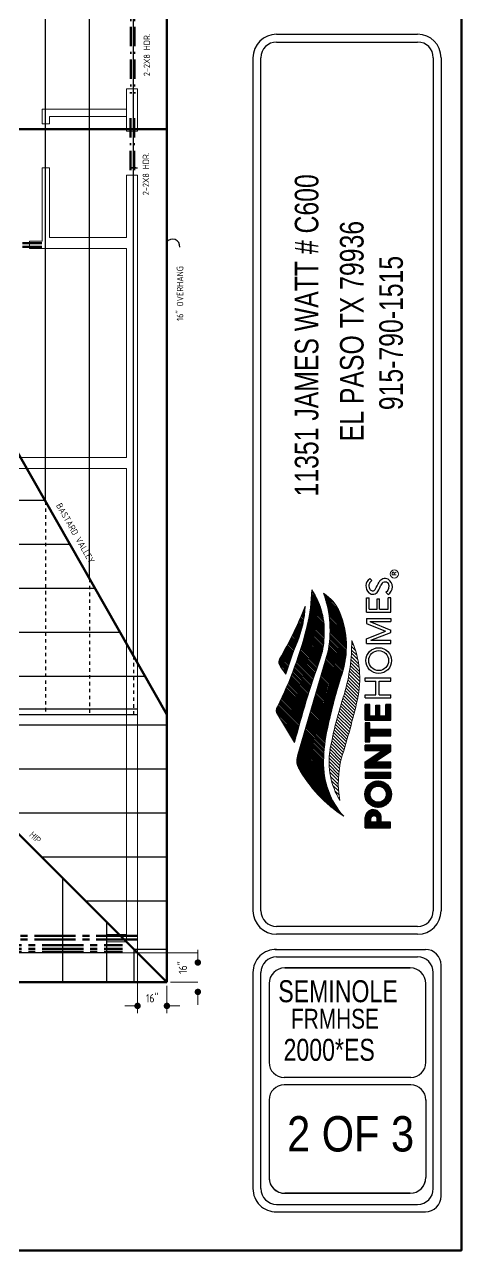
# Model space of a CAD drawing. Header units: feet. Extents: x 57903 to 63568, y -124112 to -112262.
# Drawn here: x 61550 to 61788, y -124112 to -123444 of the extents above; entities that cross this region are included whole.
import ezdxf
from ezdxf.enums import TextEntityAlignment as Align

# ---------------------------------------------------------------- set-up
doc = ezdxf.new("R2010")
doc.units = ezdxf.units.FT
doc.header["$LTSCALE"] = 30
doc.header["$MEASUREMENT"] = 0
for name, pattern in [('CENTER2', [1.125, 0.75, -0.125, 0.125, -0.125]), ('Dash 1_16_', [0.125, 0.0625, -0.0625]), ('Solid', [0]), ('WIRE3', [0.59, 0.35, -0.12, 0, -0.12])]:
    doc.linetypes.add(name, pattern=pattern)
for name, color, linetype in [('BORDER', 5, 'Continuous'), ('DIM', 4, 'Continuous'), ('ELECTRICAL WIRING', 137, 'WIRE3'), ('FRAME WALLS', 144, 'Continuous'), ('TEXT', 7, 'Continuous')]:
    doc.layers.add(name, color=color, linetype=linetype)
for name, color, linetype, lineweight in [('CDRAFT0', 7, 'Continuous', 18), ('DIMS', 137, 'Continuous', 15), ('ELECTRICAL WALLS', 65, 'Continuous', 9), ('HEADERS', 7, 'CENTER2', 50), ('L1', 251, 'Continuous', 13), ('logo', 7, 'Continuous', 20), ('RAFTER', 2, 'WIRE3', 35), ('ROOF', 52, 'Continuous', 50), ('WALLS', 7, 'Continuous', 60)]:
    doc.layers.add(name, color=color, linetype=linetype, lineweight=lineweight)
doc.styles.add('ARCH', font='ARCHITXT.SHX')
doc.styles.add('L80', font='simplex', dxfattribs={"height": 4})
doc.styles.add('SWIS72', font='swissel.ttf', dxfattribs={"height": 4.5})
doc.styles.add('TEXT1', font='ARCHITXT.shx')

# ---------------------------------------------------------------- blocks, each defined once
blk = doc.blocks.new('_Dot')
at = {"layer": 'DIMS', "color": 0, "lineweight": -2}
blk.add_line((-0.5, 0), (-1, 0), dxfattribs=at)
at = {"layer": 'DIMS', "color": 0, "const_width": 0.5}
blk.add_lwpolyline([(-0.25, 0, 1), (0.25, 0, 1)], format="xyb", close=True, dxfattribs=at)
blk = doc.blocks.new('fdfd')
at = {"layer": 'ELECTRICAL WALLS', "color": 251}
for p, q in [((65749.35, -123459.74), (65749.35, -123482.74)), ((65754.35, -123459.74), (65749.35, -123459.74)), ((65751.35, -123459.74), (65755.35, -123459.74)), ((65755.35, -123459.74), (65755.35, -123482.74)), ((65703.35, -123478.74), (65703.35, -123470.74)), ((65703.35, -123478.74), (65703.35, -123470.74)), ((65703.35, -123478.74), (65703.35, -123470.74)), ((65703.35, -123470.74), (65749.35, -123470.74)), ((65707.35, -123478.74), (65703.35, -123478.74)), ((65707.35, -123478.74), (65703.35, -123478.74)), ((65707.35, -123478.74), (65703.35, -123478.74)), ((65707.35, -123478.74), (65707.35, -123474.74)), ((65707.35, -123478.74), (65707.35, -123474.74)), ((65707.35, -123478.74), (65707.35, -123474.74)), ((65749.35, -123474.74), (65707.35, -123474.74)), ((65749.35, -123482.74), (65755.3, -123482.74)), ((65703.35, -123542.74), (65703.35, -123502.74)), ((65707.35, -123502.74), (65703.35, -123502.74)), ((65703.35, -123542.74), (65703.35, -123502.74)), ((65707.35, -123502.74), (65703.35, -123502.74)), ((65707.35, -123540.74), (65707.35, -123502.74)), ((65707.35, -123540.74), (65707.35, -123502.74)), ((65749.35, -123506.74), (65749.35, -123540.74)), ((65749.35, -123506.74), (65755.35, -123506.74)), ((65755.35, -123506.74), (65755.35, -123930.74)), ((65703.35, -123542.74), (65696.35, -123542.74)), ((65696.35, -123542.74), (65696.35, -123546.74)), ((65703.35, -123542.74), (65696.35, -123542.74)), ((65696.35, -123542.74), (65696.35, -123546.74)), ((65749.35, -123540.74), (65707.35, -123540.74)), ((65749.35, -123546.74), (65696.35, -123546.74)), ((65749.35, -123546.74), (65749.35, -123660.74)), ((65749.35, -123660.74), (65637.35, -123660.74)), ((65749.35, -123666.74), (65565.35, -123666.74)), ((65749.35, -123666.74), (65749.35, -123924.74)), ((65738.35, -123920.74), (65738.35, -123930.74)), ((65749.35, -123920.74), (65738.35, -123920.74)), ((65738.35, -123920.74), (65738.35, -123930.74)), ((65749.35, -123924.74), (65738.35, -123924.74)), ((65742.35, -123924.74), (65742.35, -123924.74)), ((65742.35, -123924.74), (65742.35, -123924.74)), ((65755.35, -123930.74), (65738.35, -123930.74))]:
    blk.add_line(p, q, dxfattribs=at)

msp = doc.modelspace()

# ---------------------------------------------------------------- hatches: boundary and pattern name
at = {"layer": 'logo', "linetype": 'Continuous'}
h = msp.add_hatch(dxfattribs=at)
h.set_pattern_fill('ANSI31', color=1, scale=4.8585, angle=270, style=0)
h.set_pattern_definition([(315, (60839.31976, -124130.83996), (0.42943482, 0.42943482), [])])
h.paths.add_polyline_path([(61688.65, -123789.7, 0.224336), (61688.47, -123792.42, 0.060084), (61692.14, -123797.82, -0.023094), (61698.18, -123780.69, 0.083261), (61702.69, -123760.76, -0.034658)], flags=17)
h.paths.add_polyline_path([(61703.78, -123771.32, -0.053008), (61687.62, -123815.61, 0.356075), (61687.59, -123819.75), (61696.87, -123835.16, -0.023547), (61710.7, -123790, 0.079421), (61712.92, -123777.75, 0.170153), (61706.22, -123751.88, -0.049101)])
h.paths.add_polyline_path([(61714.84, -123786.44), (61698.68, -123841.62, 0.200045), (61698.92, -123848.93, 0.119213), (61723.61, -123875.37, -0.189241), (61712.67, -123845.26, -0.045795), (61714.73, -123827.71, -0.026285), (61722.73, -123797.77, 0.177839), (61721.44, -123764.2, 0.157521), (61712.62, -123753.8, -0.14198)])
h = msp.add_hatch(dxfattribs=at)
h.set_pattern_fill('ANSI31', color=1, scale=10.332487, angle=270, style=0)
h.set_pattern_definition([(315, (60839.3198, -124130.84), (0.9132715, 0.9132715), [])])
h.paths.add_polyline_path([(61724, -123808.53, 0.035084), (61716.17, -123839.29, 0.179385), (61721.56, -123866.69, -0.108158), (61722.41, -123843.55, 0.020539), (61731.1, -123811.77, 0.162308), (61728, -123779.47, -0.074515)])
h = msp.add_hatch(dxfattribs=at)
h.set_pattern_fill('ANSI31', color=1, scale=2.583122, angle=180, style=0)
h.set_pattern_definition([(225, (60836.11035, -124130.83996), (0.22831787, -0.22831787), [])])
h.paths.add_polyline_path([(61735.32, -123876.27), (61735.32, -123881.61), (61749.11, -123881.61), (61749.11, -123878.57), (61744.06, -123878.57), (61744.06, -123875.43, 0.937955)])
h.paths.add_polyline_path([(61738.35, -123878.57), (61738.35, -123876.38, -0.686175), (61741.96, -123876.38), (61741.96, -123878.57)], flags=16)
h.paths.add_polyline_path([(61742.42, -123870.55, 1), (61742.42, -123856.08, 1)])
h.paths.add_polyline_path([(61742.42, -123858.89, -1), (61742.42, -123867.74, -1)], flags=16)
h.paths.add_polyline_path([(61735.32, -123851.56), (61735.32, -123854.57), (61749.35, -123854.57), (61749.35, -123851.56)])
h.paths.add_polyline_path([(61735.32, -123836.49), (61735.32, -123839.52), (61744.54, -123839.52), (61735.32, -123845.72), (61735.32, -123848.98), (61749.4, -123848.98), (61749.4, -123845.92), (61740.37, -123845.92), (61749.4, -123839.85), (61749.4, -123836.49)])
h.paths.add_polyline_path([(61737.94, -123828.08), (61737.94, -123824.43), (61735.32, -123824.43), (61735.32, -123834.7), (61737.94, -123834.7), (61737.94, -123831.43), (61749.25, -123831.43), (61749.25, -123828.08)])
h.paths.add_polyline_path([(61746.63, -123814.41), (61746.63, -123820.66), (61743.37, -123820.66), (61743.37, -123814.83), (61741.22, -123814.83), (61741.22, -123820.66), (61737.94, -123820.66), (61737.94, -123814.41), (61735.32, -123814.41), (61735.32, -123822.95), (61749.25, -123822.95), (61749.25, -123814.41)])

# ---------------------------------------------------------------- linework, layer by layer
at = {"color": 2}
for p, q in [((61687.02, -123453.28, -0.03), (61763.91, -123453.28, -0.03)), ((61687.02, -123453.28, -0.03), (61763.91, -123453.28, -0.03)), ((61678.47, -123926.83, -0.03), (61678.47, -123461.84, -0.03)), ((61678.47, -123658.03, -0.03), (61678.47, -123461.84, -0.03)), ((61772.47, -123461.84, -0.03), (61772.47, -123926.83, -0.03)), ((61772.47, -123461.84, -0.03), (61772.47, -123658.03, -0.03)), ((61763.91, -123935.38, -0.03), (61687.02, -123935.38, -0.03)), ((61687.02, -123952, -0.03), (61763.91, -123952, -0.03)), ((61678.47, -124078.33, -0.03), (61678.47, -123960.56, -0.03)), ((61772.47, -124078.33, -0.03), (61772.47, -123960.56, -0.03)), ((61687.02, -124086.89, -0.03), (61763.91, -124086.89, -0.03))]:
    msp.add_line(p, q, dxfattribs=at)
at = {"color": 1}
for p, q in [((61759.87, -123958.01, -0.03), (61691.51, -123958.01, -0.03)), ((61691.51, -123958.01, -0.03), (61759.87, -123958.01, -0.03)), ((61682.95, -123966.57, -0.03), (61682.95, -124009.47, -0.03)), ((61768.43, -124009.47, -0.03), (61768.43, -123966.57, -0.03)), ((61760.21, -124017.69, -0.03), (61691.17, -124017.69, -0.03)), ((61760.21, -124021.8, -0.03), (61691.17, -124021.8, -0.03)), ((61682.95, -124030.02, -0.03), (61682.95, -124072.32, -0.03)), ((61768.43, -124030, -0.03), (61768.43, -124072.32, -0.03)), ((61768.43, -124062.93, -0.03), (61768.43, -124072.24, -0.03)), ((61691.51, -124080.88, -0.03), (61759.87, -124080.88, -0.03)), ((61759.8, -124080.88, -0.03), (61691.51, -124080.88, -0.03))]:
    msp.add_line(p, q, dxfattribs=at)
at = {"color": 2}
for centre, start, end in [((61687.02, -123461.84, -0.03), 90, 180), ((61687.02, -123461.84, -0.03), 90, 180), ((61763.91, -123461.84, -0.03), 0, 90), ((61763.91, -123461.84, -0.03), 0, 90), ((61687.02, -123926.83, -0.03), 180, 270), ((61763.91, -123926.83, -0.03), 270, 0), ((61687.02, -123960.56, -0.03), 90, 180), ((61763.91, -123960.56, -0.03), 0, 90), ((61687.02, -124078.33, -0.03), 180, 270), ((61763.91, -124078.33, -0.03), 270, 0)]:
    msp.add_arc(centre, 8.56, start, end, dxfattribs=at)
at = {"color": 1}
for centre, radius, start, end in [((61691.51, -123966.57, -0.03), 8.56, 90, 180), ((61691.51, -123966.57, -0.03), 8.56, 90, 180), ((61691.51, -123966.57, -0.03), 8.56, 90, 180), ((61759.87, -123966.57, -0.03), 8.56, 0, 90), ((61759.87, -123966.57, -0.03), 8.56, 0, 90), ((61691.17, -124009.47, -0.03), 8.22, 180, 270), ((61760.21, -124009.47, -0.03), 8.22, 270, 0), ((61691.17, -124030.02, -0.03), 8.22, 90, 180), ((61691.17, -124030.02, -0.03), 8.22, 90.00039, 179.99905), ((61760.21, -124030.02, -0.03), 8.22, 0, 90), ((61691.51, -124072.32, -0.03), 8.56, 180, 270), ((61691.51, -124072.32, -0.03), 8.56, 180, 270.00069), ((61759.8, -124072.24, -0.03), 8.64, 270, 0), ((61759.87, -124072.32, -0.03), 8.56, 270, 0)]:
    msp.add_arc(centre, radius, start, end, dxfattribs=at)
at = {"layer": 'BORDER'}
for p, q in [((61687.02, -123449, -0.03), (61763.92, -123449, -0.03)), ((61687.02, -123449, -0.03), (61763.91, -123449, -0.03)), ((61674.19, -123926.83, -0.03), (61674.19, -123461.84, -0.03)), ((61674.19, -123658.03, -0.03), (61674.19, -123461.84, -0.03)), ((61776.75, -123461.84, -0.03), (61776.75, -123926.83, -0.03)), ((61776.75, -123461.84, -0.03), (61776.75, -123658.03, -0.03)), ((61763.91, -123939.66, -0.03), (61687.02, -123939.66, -0.03)), ((61686.32, -123947.93, -0.03), (61768.19, -123947.93, -0.03)), ((61674.19, -124078.62, -0.03), (61674.19, -123960.27, -0.03)), ((61776.75, -124082.4, -0.03), (61776.75, -123956.49, -0.03)), ((61776.75, -124082.4, -0.03), (61776.75, -123967.68, -0.03)), ((61686.32, -124090.96, -0.03), (61768.19, -124090.96, -0.03))]:
    msp.add_line(p, q, dxfattribs=at)
for centre, radius, start, end in [((61687.02, -123461.84, -0.03), 12.84, 90, 180), ((61687.02, -123461.84, -0.03), 12.84, 90, 180), ((61763.91, -123461.84, -0.03), 12.84, 0, 90), ((61763.91, -123461.84, -0.03), 12.84, 0, 90), ((61687.02, -123926.83, -0.03), 12.84, 180, 270), ((61763.91, -123926.83, -0.03), 12.84, 270, 0), ((61686.67, -123960.41, -0.03), 12.49, 88.39572, 180.66444), ((61768.19, -123956.49, -0.03), 8.56, 0, 90), ((61686.67, -124078.47, -0.03), 12.49, 179.33556, 271.60428), ((61768.19, -124082.4, -0.03), 8.56, 270, 0)]:
    msp.add_arc(centre, radius, start, end, dxfattribs=at)
at = {"layer": 'DIMS'}
for p, q in [((61611.25, -123949.84), (61644.12, -123949.84)), ((61611.25, -123949.84), (61611.25, -123982.71)), ((61644.12, -123951.59), (61644.12, -123948.09)), ((61629.25, -123965.84), (61644.12, -123965.84)), ((61627.25, -123967.84), (61627.25, -123982.71)), ((61607.75, -123978.71), (61604.25, -123978.71)), ((61630.75, -123978.71), (61634.25, -123978.71)), ((61644.12, -123974.59), (61644.12, -123978.09))]:
    msp.add_line(p, q, dxfattribs=at)
at = {"layer": 'ELECTRICAL WIRING', "color": 0, "linetype": 'Continuous'}
for p, q in [((61738.98, -123746.87, -0.03), (61737.79, -123745.81, -0.03)), ((61747.87, -123754.46, -0.03), (61746.67, -123753.2, -0.03)), ((61736.07, -123764.1, -0.03), (61736.07, -123756.3, -0.03)), ((61736.07, -123756.3, -0.03), (61737.46, -123756.3, -0.03)), ((61737.46, -123762.43, -0.03), (61737.46, -123756.3, -0.03)), ((61741.81, -123762.43, -0.03), (61741.81, -123756.74, -0.03)), ((61741.81, -123756.74, -0.03), (61743.2, -123756.74, -0.03)), ((61743.2, -123762.43, -0.03), (61743.2, -123756.74, -0.03)), ((61747.86, -123762.43, -0.03), (61747.86, -123756.3, -0.03)), ((61749.25, -123756.3, -0.03), (61747.86, -123756.3, -0.03)), ((61749.25, -123764.1, -0.03), (61749.25, -123756.3, -0.03)), ((61736.07, -123764.1, -0.03), (61749.25, -123764.1, -0.03)), ((61737.46, -123762.43, -0.03), (61741.81, -123762.43, -0.03)), ((61743.2, -123762.43, -0.03), (61747.86, -123762.43, -0.03)), ((61749.25, -123764.1, -0.03), (61749.25, -123762.43, -0.03)), ((61736.07, -123767.56, -0.03), (61749.25, -123767.56, -0.03)), ((61736.07, -123767.56, -0.03), (61736.07, -123770.3, -0.03)), ((61736.07, -123770.3, -0.03), (61746.37, -123774.47, -0.03)), ((61737.82, -123769.23, -0.03), (61749.25, -123773.86, -0.03)), ((61737.82, -123769.23, -0.03), (61749.25, -123769.23, -0.03)), ((61749.25, -123767.56, -0.03), (61749.25, -123769.23, -0.03)), ((61736.07, -123778.63, -0.03), (61746.37, -123774.47, -0.03)), ((61736.07, -123781.09, -0.03), (61736.07, -123778.63, -0.03)), ((61738.51, -123779.42, -0.03), (61749.25, -123775.08, -0.03)), ((61738.51, -123779.42, -0.03), (61749.25, -123779.42, -0.03)), ((61749.25, -123775.08, -0.03), (61749.25, -123773.86, -0.03)), ((61749.25, -123781.09, -0.03), (61749.25, -123779.42, -0.03)), ((61736.07, -123781.09, -0.03), (61749.25, -123781.09, -0.03)), ((61735.32, -123801.62, -0.03), (61735.32, -123799.95, -0.03)), ((61735.32, -123799.95, -0.03), (61749.25, -123799.95, -0.03)), ((61749.25, -123801.62, -0.03), (61749.25, -123799.95, -0.03)), ((61735.32, -123801.62, -0.03), (61741.22, -123801.62, -0.03)), ((61741.22, -123809.14, -0.03), (61741.22, -123801.62, -0.03)), ((61742.91, -123801.62, -0.03), (61749.25, -123801.62, -0.03)), ((61742.91, -123809.14, -0.03), (61742.91, -123801.62, -0.03)), ((61735.32, -123810.81, -0.03), (61735.32, -123809.14, -0.03)), ((61735.32, -123809.14, -0.03), (61741.22, -123809.14, -0.03)), ((61735.32, -123810.81, -0.03), (61749.25, -123810.81, -0.03)), ((61742.91, -123809.14, -0.03), (61749.25, -123809.14, -0.03)), ((61749.25, -123810.81, -0.03), (61749.25, -123809.14, -0.03)), ((61735.32, -123822.95, -0.03), (61735.32, -123814.41, -0.03)), ((61737.94, -123814.41, -0.03), (61735.32, -123814.41, -0.03)), ((61737.94, -123820.66, -0.03), (61737.94, -123814.41, -0.03)), ((61741.22, -123814.83, -0.03), (61743.37, -123814.83, -0.03)), ((61741.22, -123820.66, -0.03), (61741.22, -123814.83, -0.03)), ((61743.37, -123820.66, -0.03), (61743.37, -123814.83, -0.03)), ((61749.25, -123814.41, -0.03), (61746.63, -123814.41, -0.03)), ((61746.63, -123820.66, -0.03), (61746.63, -123814.41, -0.03)), ((61749.25, -123822.95, -0.03), (61749.25, -123814.41, -0.03)), ((61735.32, -123822.95, -0.03), (61749.25, -123822.95, -0.03)), ((61737.94, -123820.66, -0.03), (61741.22, -123820.66, -0.03)), ((61743.37, -123820.66, -0.03), (61746.63, -123820.66, -0.03)), ((61749.4, -123836.49, -0.03), (61735.32, -123836.49, -0.03)), ((61735.32, -123839.52, -0.03), (61735.32, -123836.49, -0.03)), ((61735.32, -123839.52, -0.03), (61744.54, -123839.52, -0.03)), ((61735.32, -123845.72, -0.03), (61744.54, -123839.52, -0.03)), ((61740.37, -123845.92, -0.03), (61749.4, -123839.85, -0.03)), ((61749.4, -123839.85, -0.03), (61749.4, -123836.49, -0.03)), ((61735.32, -123848.98, -0.03), (61735.32, -123845.72, -0.03)), ((61749.4, -123845.92, -0.03), (61740.37, -123845.92, -0.03)), ((61749.4, -123848.98, -0.03), (61749.4, -123845.92, -0.03)), ((61735.32, -123848.98, -0.03), (61749.4, -123848.98, -0.03)), ((61738.35, -123878.57, -0.03), (61738.35, -123876.38, -0.03)), ((61741.96, -123878.57, -0.03), (61738.35, -123878.57, -0.03)), ((61741.96, -123878.57, -0.03), (61741.96, -123876.38, -0.03))]:
    msp.add_line(p, q, dxfattribs=at)
at = {"layer": 'ELECTRICAL WIRING', "color": 0, "linetype": 'Continuous', "elevation": -0.03}
for points in [[(61735.32, -123834.7), (61737.94, -123834.7), (61737.94, -123831.43), (61749.25, -123831.43), (61749.25, -123828.08), (61737.94, -123828.08), (61737.94, -123824.43), (61735.32, -123824.43), (61735.32, -123834.7)], [(61735.32, -123854.57), (61749.35, -123854.57), (61749.35, -123851.56), (61735.32, -123851.56), (61735.32, -123854.57)]]:
    msp.add_lwpolyline(points, close=True, dxfattribs=at)
for points in [[(61735.32, -123881.61), (61749.11, -123881.61), (61749.11, -123878.57), (61744.06, -123878.57), (61744.06, -123875.43)], [(61735.32, -123881.61), (61735.32, -123875.99)]]:
    msp.add_lwpolyline(points, dxfattribs=at)
at = {"layer": 'ELECTRICAL WIRING', "color": 0, "linetype": 'Continuous'}
for centre, radius in [((61742.7, -123790.46, -0.03), 7.02), ((61742.7, -123790.46, -0.03), 5.44), ((61742.42, -123863.31, -0.03), 7.23), ((61742.42, -123863.31, -0.03), 4.43)]:
    msp.add_circle(centre, radius, dxfattribs=at)
for centre, radius, start, end in [((61740.63, -123749.81, -0.03), 4.9, 125.46718, 228.84782), ((61746.14, -123749.38, -0.03), 3.64, 62.79129, 152.23824), ((61745.28, -123750.32, -0.03), 4.88, 301.98538, 58.86133), ((61740.75, -123749.77, -0.03), 3.4, 121.50163, 218.07541), ((61739.56, -123751.04, -0.03), 3.27, 228.84782, 327.85073), ((61739.36, -123750.7, -0.03), 1.74, 222.10299, 325.68831), ((61710.62, -123733.12, -0.03), 35.43, 328.39942, 335.72812), ((61729.61, -123744.79, -0.03), 15.01, 327.85073, 342.02039), ((61746.21, -123750.06, -0.03), 2.4, 42.41229, 164.50721), ((61744.63, -123750.08, -0.03), 3.74, 303.20261, 25.93141), ((61739.72, -123876.13, -0.03), 4.4, 9.15389, 178.18102), ((61740.16, -123877.08, -0.03), 1.94, 21.08611, 158.91389)]:
    msp.add_arc(centre, radius, start, end, dxfattribs=at)
at = {"layer": 'FRAME WALLS', "color": 157, "ltscale": 0.5}
for p, q in [((61607.25, -123521.84, 0), (61611.25, -123521.84, 0)), ((61607.25, -123521.84, 0), (61610.2, -123521.84, 0)), ((61610.25, -123521.84, 0), (61607.3, -123521.84, 0)), ((61594.25, -123949.84, 0), (61402.25, -123949.84, 0))]:
    msp.add_line(p, q, dxfattribs=at)
at = {"layer": 'HEADERS', "linetype": 'WIRE3'}
for p, q in [((61607.57, -123427.18, 0), (61607.57, -123481.34, 0)), ((61609.57, -123427.18, 0), (61609.57, -123481.34, 0)), ((61607.35, -123494.78, 0), (61607.35, -123525.39, 0)), ((61609.35, -123494.78, 0), (61609.35, -123525.39, 0)), ((61559.05, -123562.92, 0), (61520.57, -123562.92, 0)), ((61559.05, -123564.92, 0), (61520.57, -123564.92, 0))]:
    msp.add_line(p, q, dxfattribs=at)
at = {"layer": 'HEADERS', "color": 6}
for p, q in [((61611.25, -123940.57, 0.25), (61385.25, -123940.57, 0.25)), ((61611.25, -123942.57, 0.25), (61385.25, -123942.57, 0.25)), ((61390.5, -123945.69, 0.25), (61603.13, -123945.69, 0.25)), ((61390.5, -123947.56, 0.25), (61603.13, -123947.56, 0.25)), ((61390.5, -123949.21, 0.25), (61603.13, -123949.21, 0.25))]:
    msp.add_line(p, q, dxfattribs=at)
at = {"layer": 'L1', "linetype": 'Dash 1_16_', "lineweight": 30}
for p, q in [((61561.11, -123703.77, 0), (61561.11, -123819.84, 0)), ((61585.11, -123745.89, 0), (61585.11, -123819.84, 0)), ((61609.11, -123788.01, 0), (61609.11, -123819.84, 0))]:
    msp.add_line(p, q, dxfattribs=at)
at = {"layer": 'logo', "color": 1, "linetype": 'Continuous'}
for p, q in [((61714.84, -123786.44, -0.03), (61698.68, -123841.62, -0.03)), ((61696.87, -123835.16, -0.03), (61687.59, -123819.75, -0.03))]:
    msp.add_line(p, q, dxfattribs=at)
msp.add_circle((61751.23, -123743.29, -0.03), 2.27, dxfattribs=at)
for centre, radius, start, end in [((61606.23, -123749.2, -0.03), 100.02, 347.22296, 358.46711), ((61672.66, -123774.38, -0.03), 40.41, 355.21275, 33.83897), ((61657.42, -123773.95, -0.03), 58.77, 347.72914, 20.05242), ((61700.93, -123772.64, -0.03), 22.17, 22.369, 58.17599), ((61487.13, -123674.09, -0.03), 232.33, 330.17869, 338.09647), ((61640.99, -123757.3, -0.03), 61.79, 337.75232, 356.79044), ((61676.39, -123782.74, -0.03), 48.72, 342.03294, 22.369), ((61487.42, -123717.48, -0.03), 222.95, 333.88796, 346.02503), ((61673.5, -123776.91, -0.03), 39.43, 340.62115, 358.78503), ((61629.03, -123780.66, -0.03), 98.97, 343.64663, 0.69267), ((61681.11, -123800.27, -0.03), 51.29, 347.0521, 23.92871), ((61880.48, -123854.61, -0.03), 196.71, 157.92969, 163.2214), ((61691.44, -123791.25, -0.03), 3.19, 149.3606, 201.5512), ((61712.7, -123779.89, -0.03), 27.28, 207.33642, 221.09007), ((62183.05, -123959.33, -0.03), 501.79, 160.27781, 165.6733), ((62003.26, -123888.74, -0.03), 294.91, 162.03294, 168.05555), ((61939, -123879.67, -0.03), 226.47, 161.69128, 169.72866), ((61340.03, -123721.85, -0.03), 401.27, 342.34546, 347.0521), ((61690.15, -123817.7, -0.03), 3.28, 140.39041, 218.78851), ((61809.33, -123847.72, -0.03), 96.7, 168.05555, 178.54376), ((61755.82, -123845.72, -0.03), 40.17, 170.78671, 211.46616), ((61707.57, -123844.98, -0.03), 9.51, 159.29716, 204.54681), ((61756.49, -123846.37, -0.03), 43.83, 178.54376, 221.40776), ((61774.84, -123857.07, -0.03), 54.15, 165.54783, 190.23977), ((61765.93, -123811.11, -0.03), 76.94, 209.44242, 236.6356)]:
    msp.add_arc(centre, radius, start, end, dxfattribs=at)
at = {"layer": 'RAFTER', "color": 1, "linetype": 'Solid', "lineweight": 30}
for p, q in [((61561.11, -123703.77, 0), (61561.11, -123181.84, 0)), ((61585.11, -123745.89, 0), (61585.11, -123181.84, 0)), ((61609.11, -123788.01, 0), (61609.11, -123181.84, 0)), ((61436.04, -123703, 0), (61560.67, -123703, 0)), ((61422.37, -123727, 0), (61574.35, -123727, 0)), ((61418.25, -123751, 0), (61588.03, -123751, 0)), ((61418.25, -123775, 0), (61601.7, -123775, 0)), ((61418.25, -123799, 0), (61615.38, -123799, 0)), ((61143.25, -123816.84, 0), (61611.25, -123816.84, 0)), ((61143.25, -123819.84, 0), (61611.25, -123819.84, 0)), ((61418.25, -123825.42, 0), (61627.25, -123825.42, 0)), ((61510.83, -123849.42, 0), (61627.25, -123849.42, 0)), ((61534.83, -123873.42, 0), (61627.25, -123873.42, 0)), ((61558.83, -123897.42, 0), (61627.25, -123897.42, 0)), ((61570.36, -123908.94, 0), (61570.36, -123965.84, 0)), ((61582.83, -123921.42, 0), (61627.25, -123921.42, 0)), ((61594.36, -123932.94, 0), (61594.36, -123965.84, 0)), ((61609.25, -123947.84, 0), (61627.25, -123947.84, 0)), ((61609.25, -123947.84, 0), (61609.25, -123965.84, 0))]:
    msp.add_line(p, q, dxfattribs=at)
at = {"layer": 'ROOF', "lineweight": 90}
for p, q in [((61627.25, -123819.84, 0), (61627.25, -123181.84, 0)), ((61627.25, -123500.84, 0), (61127.25, -123500.84, 0)), ((61627.25, -123819.84, 0), (61498.36, -123593.65, 0.01)), ((61627.25, -123965.84, 0), (61627.25, -123819.84, 0)), ((61627.25, -123965.84, 0), (61498.36, -123836.94, 0)), ((61418.25, -123965.84, 0), (61627.25, -123965.84, 0))]:
    msp.add_line(p, q, dxfattribs=at)
at = {"layer": 'TEXT'}
msp.add_arc((61630.33, -123564.6, 0), 3.92, 351.56796, 146.43354, dxfattribs=at)
at = {"layer": 'WALLS'}
msp.add_lwpolyline([(61787.84, -123032.05), (60154.18, -123032.05), (60154.18, -124112.05), (61787.84, -124112.05)], close=True, dxfattribs=at)
msp.add_lwpolyline([(61787.84, -123032.05), (60154.18, -123032.05), (60154.18, -124112.05), (61787.84, -124112.05)], close=True, dxfattribs=at)

# ---------------------------------------------------------------- block references
at = {"layer": 'CDRAFT0', "linetype": 'Solid'}
msp.add_blockref('fdfd', (-4144.1, -19.09, 0), dxfattribs=at)
at = {"layer": 'DIMS', "xscale": -3.5, "yscale": 3.5, "zscale": 3.5}
for p, rotation in [((61644.12, -123955.09), 90), ((61644.12, -123971.09), 270), ((61611.25, -123978.71), 180)]:
    msp.add_blockref('_Dot', p, dxfattribs=dict(at, rotation=rotation))
msp.add_blockref('_Dot', (61627.25, -123978.71), dxfattribs=at)

# ---------------------------------------------------------------- texts
at = {"layer": 'DIM', "style": 'SWIS72', "width": 0.751582}
for s, p in [('11351 JAMES WATT # C600', (61709.83, -123700.98)), ('EL PASO TX 79936', (61734.46, -123670.91)), ('915-790-1515', (61755.88, -123653.95))]:
    msp.add_text(s, height=12.8638, rotation=90, dxfattribs=at).set_placement(p)
at = {"layer": 'DIM', "style": 'L80'}
msp.add_text('R', height=2.23, rotation=90, dxfattribs=at).set_placement((61752.29, -123744.05, -0.03))
at = {"layer": 'DIM', "style": 'SWIS72', "width": 0.751582}
for s, p in [('SEMINOLE', (61687.96, -123976.71, -0.03)), ('2000*ES', (61690.84, -124008.66, -0.03))]:
    msp.add_text(s, height=12, dxfattribs=at).set_placement(p)
msp.add_text('FRMHSE', height=10.8, dxfattribs=at).set_placement((61718.88, -123991.11, 0), align=Align.CENTER)
msp.add_text('2 OF 3', height=19.257, dxfattribs=at).set_placement((61692.78, -124058.08, -0.03), (61762.02, -124058.08, -0.03), align=Align.FIT)
at = {"layer": 'DIMS', "insert": (61635.95, -123957.84), "char_height": 4.5, "attachment_point": 5, "rotation": 90, "style": 'ARCH'}
msp.add_mtext('\\A1;16"', dxfattribs=at)
at = {"layer": 'DIMS', "insert": (61619.25, -123974.53), "char_height": 4.5, "attachment_point": 5, "style": 'ARCH'}
msp.add_mtext('\\A1;16"', dxfattribs=at)
at = {"layer": 'TEXT', "style": 'TEXT1'}
for p in [(61618.07, -123471.87, 0), (61617.56, -123536.76, 0)]:
    msp.add_text('2-2X8 HDR.', height=3.5, rotation=90, dxfattribs=at).set_placement(p)
msp.add_text('16" OVERHANG', height=3.5, rotation=90, dxfattribs=at).set_placement((61636.15, -123590.39, 0), align=Align.CENTER)
at = {"layer": 'TEXT', "color": 7, "style": 'TEXT1'}
for s, rotation, p in [('BASTARD VALLEY ', 299.80341, (61576.36, -123722.85, 0)), ('HIP ', 316.34114, (61555, -123888.82, 0))]:
    msp.add_text(s, height=3.5, rotation=rotation, dxfattribs=at).set_placement(p, align=Align.CENTER)

doc.saveas('drawing.dxf')
